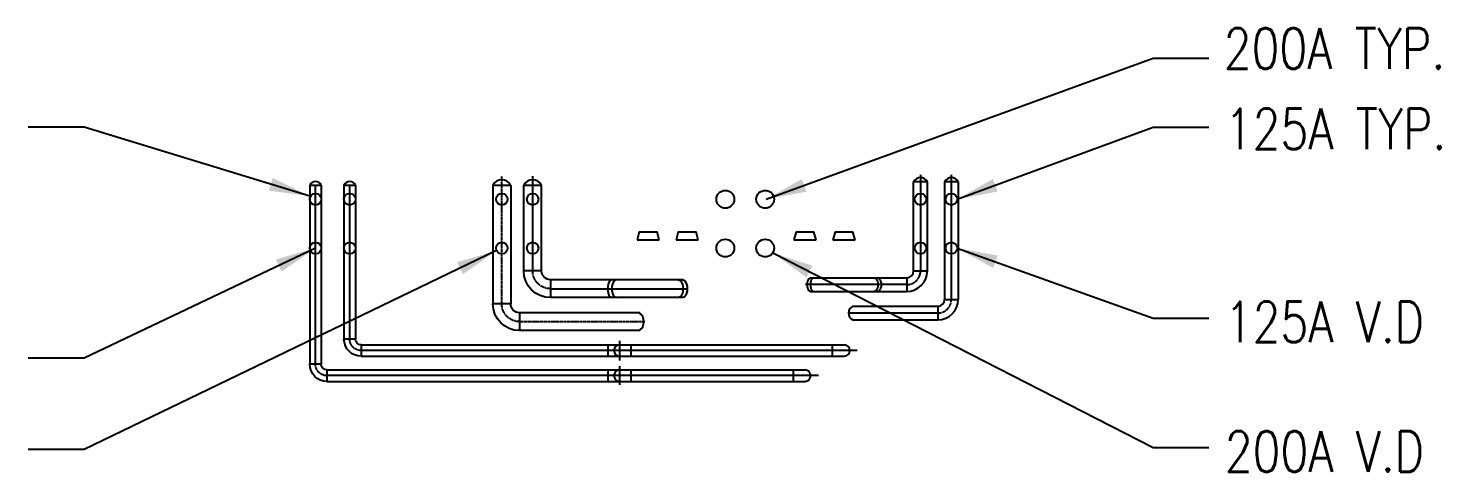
# Model space of a CAD drawing. Extents: x -32000 to 416743, y -254124 to 144214.
# Drawn here: x 372701 to 390073, y 104446 to 109903 of the extents above; entities that cross this region are included whole.
import ezdxf
from ezdxf.enums import TextEntityAlignment as Align

# ---------------------------------------------------------------- set-up
doc = ezdxf.new("R2010")
doc.units = 0
doc.header["$LTSCALE"] = 10
doc.linetypes.add('XFM1P40$0$CENTER2', pattern=[1.125, 0.75, -0.125, 0.125, -0.125])
for name, color, linetype in [('XFM1P40$0$M-CWTR-CENT', 1, 'XFM1P40$0$CENTER2'), ('XFM1P40$0$M-CWTR-TEXT', 250, 'Continuous'), ('XFM1P40$0$M-PIPE-CHWR13', 94, 'Continuous'), ('XFM1P40$0$M-PIPE-CHWR13_CL', 93, 'XFM1P40$0$CENTER2'), ('XFM1P40$0$M-PIPE-CHWS5', 160, 'Continuous'), ('XFM1P40$0$M-PIPE-CHWS5_CL', 161, 'XFM1P40$0$CENTER2'), ('XFM1P40$0$M-PIPE-TEXT-ARROR', 250, 'Continuous'), ('XFM1P40$0$M-PIPE-WWR28', 22, 'Continuous'), ('XFM1P40$0$M-PIPE-WWR28_CL', 23, 'XFM1P40$0$CENTER2'), ('XFM1P40$0$M-PIPE-WWS35', 10, 'Continuous'), ('XFM1P40$0$M-PIPE-WWS35_CL', 11, 'XFM1P40$0$CENTER2')]:
    doc.layers.add(name, color=color, linetype=linetype)
doc.styles.add('XFM1P40$0$12P7-XCM2P10$0$AA-TXT', font='simplex.shx', dxfattribs={"bigfont": 'china.shx'})
doc.styles.add('XFM1P40$0$STANDARD', font='SIMPLEX', dxfattribs={"bigfont": 'BIGFONT'})
doc.dimstyles.new('XFM1P40$0$Standard', dxfattribs={"dimtxt": 0.18, "dimasz": 0.18, "dimexe": 0.18, "dimexo": 0.0625, "dimgap": 0.09, "dimtad": 0, "dimtih": 1, "dimtoh": 1, "dimdec": 4, "dimzin": 0, "dimdsep": 46, "dimtxsty": 'XFM1P40$0$STANDARD', "dimcen": 0.09, "dimadec": 0, "dimazin": 0, "dimtfac": 1, "dimtdec": 4, "dimtofl": 0, "dimtmove": 0, "dimatfit": 3, "dimfxl": 1, "dimtolj": 1, "dimtzin": 0, "dimarcsym": 0})

# ---------------------------------------------------------------- blocks, each defined once
blk = doc.blocks.new('XFM1P40$0$90h-12')
at = {"ltscale": 1000}
for p, q in [((48.5775, 16.1925), (48.5775, 48.5775)), ((32.385, 0), (0, 0))]:
    blk.add_line(p, q, dxfattribs=at)
for radius in [48.5775, 16.1925]:
    blk.add_arc((48.5775, 0), radius, 90, 180, dxfattribs=at)
at = {"layer": 'XFM1P40$0$M-CWTR-CENT'}
blk.add_arc((48.5775, 0), 32.385, 90, 180, dxfattribs=at)
blk = doc.blocks.new('XFM1P40')
for centre, radius in [((381274.3, 107798.8, 0), 109.5), ((381764.3, 107798.8, 0), 109.5), ((376232.7, 107798.8, 0), 70.7), ((376654.3, 107798.8, 0), 70.7), ((378524.3, 107798.8, 0), 70.7), ((378904.3, 107798.8, 0), 70.7), ((383674.3, 107798.8, 0), 70.7), ((384054.3, 107798.8, 0), 70.7), ((376232.7, 107198.8, 0), 70.7), ((376654.3, 107198.8, 0), 70.7), ((378524.3, 107198.8, 0), 70.7), ((378904.3, 107198.8, 0), 70.7), ((381274.3, 107198.8, 0), 109.5), ((381764.3, 107198.8, 0), 109.5), ((383674.3, 107198.8, 0), 70.7), ((384054.3, 107198.8, 0), 70.7)]:
    blk.add_circle(centre, radius)
at = {"layer": 'XFM1P40$0$M-PIPE-CHWR13'}
for p, q in [((378414.8, 107973.6, 0), (378414.8, 106512.3, 0)), ((378414.8, 107973.6, 0), (378633.8, 107973.6, 0)), ((378633.8, 107973.6, 0), (378633.8, 106512.3, 0)), ((380214.8, 107400.2, 0), (380187.6, 107298.8, 0)), ((380214.8, 107400.2, 0), (380433.8, 107400.2, 0)), ((380460.8, 107298.8, 0), (380433.8, 107400.2, 0)), ((380187.6, 107298.8, 0), (380460.8, 107298.8, 0)), ((380224.8, 106402.8, 0), (378743.3, 106402.8, 0)), ((380224.8, 106183.8, 0), (378743.3, 106183.8, 0))]:
    blk.add_line(p, q, dxfattribs=at)
for centre, radius, start, end in [((378524.3, 107916.9, 0), 123.3, 27.41024, 152.58976), ((380140.5, 106293.3, 0), 132.3, 304.15756, 55.84244)]:
    blk.add_arc(centre, radius, start, end, dxfattribs=at)
at = {"layer": 'XFM1P40$0$M-PIPE-CHWR13_CL', "ltscale": 0.5}
for p, q in [((378524.3, 106512.3, 0), (378524.3, 108083.1, 0)), ((378743.3, 106293.3, 0), (380282.8, 106293.3, 0))]:
    blk.add_line(p, q, dxfattribs=at)
at = {"layer": 'XFM1P40$0$M-PIPE-CHWS5'}
for p, q in [((378794.8, 106917.8, 0), (378794.8, 107973.1, 0)), ((378794.8, 107973.1, 0), (379013.8, 107973.1, 0)), ((379013.8, 106916.6, 0), (379013.8, 107973.1, 0)), ((380694.8, 107400.2, 0), (380667.6, 107298.8, 0)), ((380694.8, 107400.2, 0), (380913.8, 107400.2, 0)), ((380940.8, 107298.8, 0), (380913.8, 107400.2, 0)), ((380667.6, 107298.8, 0), (380940.8, 107298.8, 0)), ((380756.4, 106808.3, 0), (379123.3, 106808.3, 0)), ((380757.4, 106589.3, 0), (379123.3, 106589.3, 0))]:
    blk.add_line(p, q, dxfattribs=at)
blk.add_arc((378904.3, 107916.3, 0), 123.3, 27.41024, 152.58976, dxfattribs=at)
for centre in [(379884.9, 106698.8, 0), (379936.5, 106698.8, 0)]:
    blk.add_ellipse(centre, major_axis=(0, 109.5), ratio=0.5445443, start_param=0, end_param=3.1415927, dxfattribs=at)
at = {"layer": 'XFM1P40$0$M-PIPE-CHWS5', "extrusion": (0, 0, -1)}
for centre in [(380694.8, 106698.8, 0), (380746.4, 106698.8, 0)]:
    blk.add_ellipse(centre, major_axis=(0, 109.5), ratio=0.5445443, start_param=0, end_param=3.1415927, dxfattribs=at)
at = {"layer": 'XFM1P40$0$M-PIPE-CHWS5_CL'}
for p, q in [((378904.3, 108083, 0), (378904.3, 106917.8, 0)), ((379123.3, 106698.8, 0), (380816, 106698.8, 0))]:
    blk.add_line(p, q, dxfattribs=at)
at = {"layer": 'XFM1P40$0$M-PIPE-WWR28'}
for p, q in [((376162.2, 107973.6, 0), (376162.2, 105770.1, 0)), ((376162.2, 107973.6, 0), (376303.2, 107973.6, 0)), ((376303.2, 107973.6, 0), (376303.2, 105769.9, 0)), ((383590.1, 106916.2, 0), (383590.1, 108014.3, 0)), ((383758.4, 108014.3, 0), (383590.1, 108014.3, 0)), ((383758.4, 106917.1, 0), (383758.4, 108014.3, 0)), ((382144.8, 107400.2, 0), (382117.6, 107298.8, 0)), ((382144.8, 107400.2, 0), (382363.8, 107400.2, 0)), ((382390.8, 107298.8, 0), (382363.8, 107400.2, 0)), ((382117.6, 107298.8, 0), (382390.8, 107298.8, 0)), ((382324.2, 106832.9, 0), (383506, 106832.9, 0)), ((382324.2, 106664.6, 0), (383506, 106664.6, 0)), ((379833.3, 105867.4, 0), (379833.3, 106008.4, 0)), ((380115.3, 105867.4, 0), (380115.3, 106008.4, 0)), ((382593.3, 105867.4, 0), (382593.3, 106008.4, 0)), ((376374.1, 105699.4, 0), (382254.3, 105699.4, 0)), ((379833.3, 105558.4, 0), (379833.3, 105699.4, 0)), ((380115.3, 105558.4, 0), (380115.3, 105699.4, 0)), ((382113.3, 105558.4, 0), (382113.3, 105699.4, 0)), ((376372.7, 105558.4, 0), (382254.3, 105558.4, 0))]:
    blk.add_line(p, q, dxfattribs=at)
for centre, radius, start, end in [((383674.3, 107970.6, 0), 94.8, 27.41024, 152.58976), ((376232.7, 107937.1, 0), 79.4, 27.41024, 152.58976), ((379974.3, 105937.9, 0), 70.5, 90, 270), ((379974.3, 105628.9, 0), 70.5, 90, 270), ((382254.3, 105628.9, 0), 70.5, 270, 90)]:
    blk.add_arc(centre, radius, start, end, dxfattribs=at)
for centre in [(382324.2, 106748.8, 0), (382363.8, 106748.8, 0)]:
    blk.add_ellipse(centre, major_axis=(0, 84.2), ratio=0.5445443, start_param=0, end_param=3.1415927, dxfattribs=at)
at = {"layer": 'XFM1P40$0$M-PIPE-WWR28', "extrusion": (0, 0, -1)}
for centre in [(383104.8, 106748.8, 0), (383144.4, 106748.8, 0)]:
    blk.add_ellipse(centre, major_axis=(0, 84.2), ratio=0.5445443, start_param=0, end_param=3.1415927, dxfattribs=at)
at = {"layer": 'XFM1P40$0$M-PIPE-WWR28_CL'}
for p, q in [((383674.3, 108098.8, 0), (383674.3, 106917.1, 0)), ((376232.7, 105769.9, 0), (376232.7, 107973.6, 0)), ((383506, 106748.8, 0), (382254.3, 106748.8, 0)), ((382420.4, 105628.9, 0), (376374.1, 105628.9, 0)), ((379974.3, 105746.5, 0), (379974.3, 105511.2, 0))]:
    blk.add_line(p, q, dxfattribs=at)
at = {"layer": 'XFM1P40$0$M-PIPE-WWS35'}
for p, q in [((376583.8, 107973.6, 0), (376583.8, 106078.7, 0)), ((376583.8, 107973.6, 0), (376724.8, 107973.6, 0)), ((376724.8, 107973.6, 0), (376724.8, 106078.7, 0)), ((383970.1, 108014.7, 0), (383970.1, 106567.1, 0)), ((384138.4, 108014.7, 0), (383970.1, 108014.7, 0)), ((384138.4, 108014.7, 0), (384138.4, 106567.1, 0)), ((382624.8, 107400.2, 0), (382597.6, 107298.8, 0)), ((382624.8, 107400.2, 0), (382843.8, 107400.2, 0)), ((382870.8, 107298.8, 0), (382843.8, 107400.2, 0)), ((382597.6, 107298.8, 0), (382870.8, 107298.8, 0)), ((382843.8, 106482.9, 0), (383886, 106482.9, 0)), ((382843.8, 106314.6, 0), (383886, 106314.6, 0)), ((376789.8, 106008.4, 0), (382737.8, 106008.4, 0)), ((376795.3, 105867.4, 0), (382734.3, 105867.4, 0))]:
    blk.add_line(p, q, dxfattribs=at)
for centre, radius, start, end in [((384054.3, 107971.1, 0), 94.8, 27.41024, 152.58976), ((376654.3, 107937.1, 0), 79.4, 27.41024, 152.58976), ((382877.9, 106398.8, 0), 90.8, 112.03534, 247.96466), ((382734.3, 105937.9, 0), 70.5, 270, 90)]:
    blk.add_arc(centre, radius, start, end, dxfattribs=at)
at = {"layer": 'XFM1P40$0$M-PIPE-WWS35_CL'}
for p, q in [((384054.3, 106567.1, 0), (384054.3, 108098.9, 0)), ((376654.3, 106078.7, 0), (376654.3, 107973.6, 0)), ((383886, 106398.8, 0), (382787.1, 106398.8, 0)), ((379974.3, 106059, 0), (379974.3, 105816.8, 0)), ((382896.7, 105937.9, 0), (376795.3, 105937.9, 0))]:
    blk.add_line(p, q, dxfattribs=at)
at = {"layer": 'XFM1P40$0$M-PIPE-CHWR13', "xscale": -6.762389995419206, "yscale": 6.762389995419206, "zscale": 6.762389995419206, "rotation": 180}
blk.add_blockref('XFM1P40$0$90h-12', (378414.8, 106512.3, 0), dxfattribs=at)
at = {"layer": 'XFM1P40$0$M-PIPE-CHWS5', "xscale": -6.762389995419206, "yscale": 6.762389995419206, "zscale": 6.762389995419206, "rotation": 180}
blk.add_blockref('XFM1P40$0$90h-12', (378794.8, 106917.8, 0), dxfattribs=at)
at = {"layer": 'XFM1P40$0$M-PIPE-WWR28', "rotation": 180}
for p, xscale, yscale, zscale in [((383758.4, 106917.1, 0), 5.196850393703659, 5.196850393703659, 5.196850393703659), ((376162.6, 105769.9, 0), -4.353867531264787, 4.353867531264787, 4.353867531264787)]:
    blk.add_blockref('XFM1P40$0$90h-12', p, dxfattribs=dict(at, xscale=xscale, yscale=yscale, zscale=zscale))
at = {"layer": 'XFM1P40$0$M-PIPE-WWS35', "rotation": 180}
for p, xscale, yscale, zscale in [((384138.4, 106567.1, 0), 5.196850393703659, 5.196850393703659, 5.196850393703659), ((376583.8, 106078.7, 0), -4.353867531264787, 4.353867531264787, 4.353867531264787)]:
    blk.add_blockref('XFM1P40$0$90h-12', p, dxfattribs=dict(at, xscale=xscale, yscale=yscale, zscale=zscale))
at = {"layer": 'XFM1P40$0$M-CWTR-TEXT', "style": 'XFM1P40$0$12P7-XCM2P10$0$AA-TXT', "width": 0.8}
for s, p in [('200A TYP.', (387402.9, 109653.4, 0)), ('125A TYP.', (387415.7, 108664, 0)), ('125A V.D', (387415.7, 106289.5, 0)), ('200A V.D', (387415.7, 104696.4, 0))]:
    blk.add_text(s, height=500, dxfattribs=at).set_placement(p, align=Align.MIDDLE_LEFT)
at = {"layer": 'XFM1P40$0$M-PIPE-TEXT-ARROR'}
for points in [[(381774.3, 107798.8, 0), (386534.4, 109535.2, 0), (387220.6, 109535.2, 0)], [(376162.2, 107837.5, 0), (373386.7, 108686.8, 0), (372700.6, 108686.8, 0)], [(384124.9, 107798.8, 0), (386534.4, 108686.8, 0), (387220.6, 108686.8, 0)], [(376232.7, 107198.8, 0), (373386.7, 105842.2, 0), (372700.6, 105842.2, 0)], [(384124.9, 107198.8, 0), (386534.4, 106336.3, 0), (387220.6, 106336.3, 0)], [(378460.8, 107167.7, 0), (373386.7, 104720, 0), (372700.6, 104720, 0)], [(381865, 107137.3, 0), (386534.4, 104743.2, 0), (387220.6, 104743.2, 0)]]:
    blk.add_leader(points, dimstyle='XFM1P40$0$Standard', override={"dimasz": 500}, dxfattribs=at)

msp = doc.modelspace()

# ---------------------------------------------------------------- block references
msp.add_blockref('XFM1P40', (0, 0))

doc.saveas('drawing.dxf')
